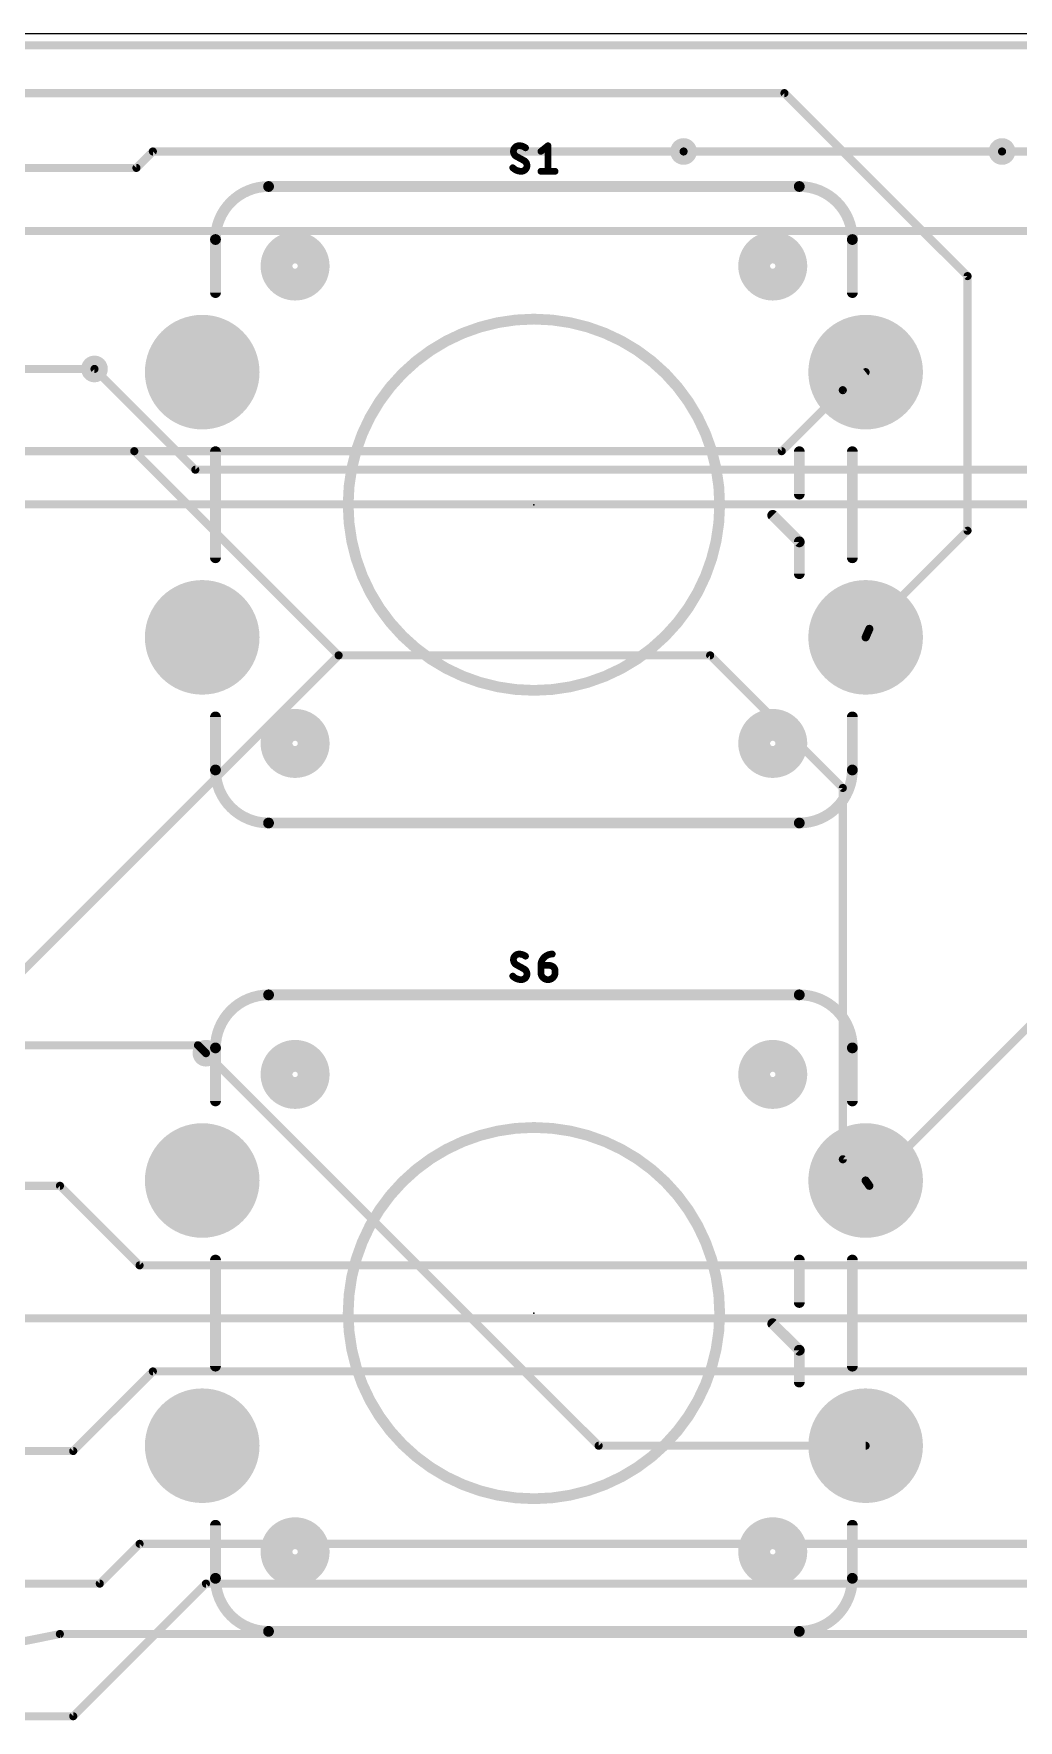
# Model space of a CAD drawing. Extents: x -3 to 125, y 0 to 62.
# Drawn here: x 33.76 to 52.31, y 30.42 to 62.22 of the extents above; entities that cross this region are included whole.
import ezdxf

# ---------------------------------------------------------------- set-up
doc = ezdxf.new("R2010")
doc.units = 0
for name, color, linetype in [('1', 12, 'CONTINUOUS'), ('16', 132, 'CONTINUOUS'), ('17', 122, 'CONTINUOUS'), ('18', 122, 'CONTINUOUS'), ('20', 31, 'CONTINUOUS'), ('21', 251, 'CONTINUOUS'), ('23', 53, 'CONTINUOUS'), ('25', 251, 'CONTINUOUS'), ('51', 251, 'CONTINUOUS')]:
    doc.layers.add(name, color=color, linetype=linetype)

# ---------------------------------------------------------------- blocks, each defined once
blk = doc.blocks.new('ROUNDP')
at = {"const_width": 0.5}
blk.add_lwpolyline([(0, -0.25, 1), (0, 0.25, 1), (0, -0.25)], format="xyb", dxfattribs=at)
blk = doc.blocks.new('ROUNDV')
at = {"const_width": 0.5}
blk.add_lwpolyline([(0, -0.25, 1), (0, 0.25, 1), (0, -0.25)], format="xyb", dxfattribs=at)

msp = doc.modelspace()

# ---------------------------------------------------------------- linework, layer by layer
at = {"layer": '1', "const_width": 0.1524}
for points in [[(124, 62), (0, 62)], [(46, 60), (52, 60)], [(74.5, 58.5), (29.7, 58.5)], [(36.8, 54), (34.9, 55.9)], [(62.5, 54), (36.8, 54)], [(60.4, 53.35), (29.85, 53.35)], [(36.85, 43.15), (29.15, 43.15)], [(37, 43), (36.85, 43.15)], [(34.25, 40.5), (29.15, 40.5)], [(35.75, 39), (34.25, 40.5)], [(62.5, 39), (35.75, 39)], [(112.65, 38), (28.5, 38)], [(36, 37), (34.5, 35.5)], [(80.8, 37), (36, 37)], [(34.5, 35.5), (29.5, 35.5)], [(35.75, 33.75), (35, 33)], [(97.11, 33.75), (35.75, 33.75)], [(35, 33), (29.5, 33)], [(37, 33), (34.5, 30.5)], [(115.5, 33), (37, 33)], [(34.5, 30.5), (26.1, 30.5)]]:
    msp.add_lwpolyline(points, dxfattribs=at)
at = {"layer": '1', "const_width": 0.0762}
for points in [[(46, 60.0381, 1), (46, 59.9619)], [(52, 59.9619, 1), (52, 60.0381)], [(34.9269, 55.9269, 1), (34.8731, 55.8731)], [(36.8, 54.0381, 1), (36.8, 53.9619)], [(36.7731, 53.9731, 1), (36.8269, 54.0269)], [(36.8769, 43.1769, 1), (36.8231, 43.1231)], [(36.85, 43.1119, 1), (36.85, 43.1881)], [(36.9731, 42.9731, 1), (37.0269, 43.0269)], [(34.2769, 40.5269, 1), (34.2231, 40.4731)], [(34.25, 40.4619, 1), (34.25, 40.5381)], [(35.75, 39.0381, 1), (35.75, 38.9619)], [(35.7231, 38.9731, 1), (35.7769, 39.0269)], [(36, 37.0381, 1), (36, 36.9619)], [(36.0269, 36.9731, 1), (35.9731, 37.0269)], [(34.4731, 35.5269, 1), (34.5269, 35.4731)], [(34.5, 35.4619, 1), (34.5, 35.5381)], [(35.75, 33.7881, 1), (35.75, 33.7119)], [(35.7769, 33.7231, 1), (35.7231, 33.7769)], [(35, 32.9619, 1), (35, 33.0381)], [(37, 33.0381, 1), (37, 32.9619)], [(37.0269, 32.9731, 1), (36.9731, 33.0269)], [(34.9731, 33.0269, 1), (35.0269, 32.9731)], [(34.4731, 30.5269, 1), (34.5269, 30.4731)], [(34.5, 30.4619, 1), (34.5, 30.5381)]]:
    msp.add_lwpolyline(points, format="xyb", dxfattribs=at)
at = {"layer": '16', "const_width": 0.1524}
for points in [[(125, 62), (0, 62)], [(47.9, 61.1), (14.11, 61.1)], [(51.35, 57.65), (47.9, 61.1)], [(36, 60), (35.69, 59.69)], [(36, 60), (46, 60)], [(82, 60), (52, 60)], [(30.48, 59.69), (35.69, 59.69)], [(51.35, 52.85), (51.35, 57.65)], [(34.9, 55.9), (29.9, 55.9)], [(49, 55.5), (49.43, 55.84)], [(49, 55.5), (47.85, 54.35)], [(49.5, 40.5), (64.5, 55.5)], [(35.65, 54.35), (30.5273, 54.35)], [(47.85, 54.35), (35.65, 54.35)], [(35.65, 54.35), (39.5, 50.5)], [(49.5, 51), (51.35, 52.85)], [(49.5, 51), (49.43, 50.84)], [(30.5, 41.5), (39.5, 50.5)], [(39.5, 50.5), (46.5, 50.5)], [(46.5, 50.5), (49, 48)], [(49, 48), (49, 41)], [(44.4, 35.6), (37, 43)], [(49, 41), (49.43, 40.6)], [(49.5, 40.5), (49.43, 40.6)], [(49.43, 35.6), (44.4, 35.6)], [(34.248, 32.05), (32.264, 31.65)], [(34.248, 32.05), (65.248, 32.05)]]:
    msp.add_lwpolyline(points, dxfattribs=at)
at = {"layer": '16', "const_width": 0.0762}
for points in [[(47.9269, 61.1269, 1), (47.8731, 61.0731)], [(47.9, 61.0619, 1), (47.9, 61.1381)], [(36, 60.0381, 1), (36, 59.9619)], [(36.0269, 59.9731, 1), (35.9731, 60.0269)], [(46, 59.9619, 1), (46, 60.0381)], [(52, 60.0381, 1), (52, 59.9619)], [(35.6631, 59.7169, 1), (35.7169, 59.6631)], [(35.69, 59.6519, 1), (35.69, 59.7281)], [(51.3881, 57.65, 1), (51.3119, 57.65)], [(51.3231, 57.6231, 1), (51.3769, 57.6769)], [(34.9, 55.8619, 1), (34.9, 55.9381)], [(49.4536, 55.8101, 1), (49.4064, 55.8699)], [(48.9764, 55.5299, 1), (49.0236, 55.4701)], [(49.0269, 55.4731, 1), (48.9731, 55.5269)], [(35.65, 54.3881, 1), (35.65, 54.3119)], [(35.6769, 54.3769, 1), (35.6231, 54.3231)], [(35.65, 54.3119, 1), (35.65, 54.3881)], [(47.8231, 54.3769, 1), (47.8769, 54.3231)], [(47.85, 54.3119, 1), (47.85, 54.3881)], [(51.3119, 52.85, 1), (51.3881, 52.85)], [(51.3769, 52.8231, 1), (51.3231, 52.8769)], [(49.3951, 50.8553, 1), (49.4649, 50.8247)], [(49.4731, 51.0269, 1), (49.5269, 50.9731)], [(49.5349, 50.9847, 1), (49.4651, 51.0153)], [(39.5, 50.5381, 1), (39.5, 50.4619)], [(39.5269, 50.4731, 1), (39.4731, 50.5269)], [(39.4731, 50.4731, 1), (39.5269, 50.5269)], [(46.5269, 50.5269, 1), (46.4731, 50.4731)], [(46.5, 50.4619, 1), (46.5, 50.5381)], [(49.0381, 48, 1), (48.9619, 48)], [(48.9731, 47.9731, 1), (49.0269, 48.0269)], [(37.0269, 43.0269, 1), (36.9731, 42.9731)], [(49.026, 41.0279, 1), (48.974, 40.9721)], [(48.9619, 41, 1), (49.0381, 41)], [(49.4612, 40.6218, 1), (49.3988, 40.5782)], [(49.404, 40.5721, 1), (49.456, 40.6279)], [(49.4731, 40.5269, 1), (49.5269, 40.4731)], [(49.4688, 40.4782, 1), (49.5312, 40.5218)], [(44.4, 35.6381, 1), (44.4, 35.5619)], [(44.3731, 35.5731, 1), (44.4269, 35.6269)], [(49.43, 35.5619, 1), (49.43, 35.6381)], [(34.248, 32.0881, 1), (34.248, 32.0119)], [(34.2555, 32.0127, 1), (34.2405, 32.0873)]]:
    msp.add_lwpolyline(points, format="xyb", dxfattribs=at)
at = {"layer": '20'}
msp.add_line((124.46, 62.22), (0, 62.22), dxfattribs=at)
at = {"layer": '21'}
for points, const_width in [([(38.18, 59.34, 0.4142), (37.18, 58.34)], 0.2032), ([(38.18, 59.3908, 1), (38.18, 59.2892)], 0.1016), ([(38.18, 59.2892, 1), (38.18, 59.3908)], 0.1016), ([(49.18, 58.34, 0.4142), (48.18, 59.34)], 0.2032), ([(48.18, 59.3908, 1), (48.18, 59.2892)], 0.1016), ([(48.18, 59.2892, 1), (48.18, 59.3908)], 0.1016), ([(37.2308, 58.34, 1), (37.1292, 58.34)], 0.1016), ([(37.1292, 58.34, 1), (37.2308, 58.34)], 0.1016), ([(38.68, 57.54, 1), (38.68, 58.14, 1), (38.68, 57.54)], 0.7), ([(47.68, 57.54, 1), (47.68, 58.14, 1), (47.68, 57.54)], 0.7), ([(49.2308, 58.34, 1), (49.1292, 58.34)], 0.1016), ([(49.1292, 58.34, 1), (49.2308, 58.34)], 0.1016), ([(37.1292, 57.34, 1), (37.2308, 57.34)], 0.1016), ([(49.1292, 57.34, 1), (49.2308, 57.34)], 0.1016), ([(43.18, 49.84, 1), (43.18, 56.84, 1), (43.18, 49.84)], 0.2032), ([(37.2308, 54.34, 1), (37.1292, 54.34)], 0.1016), ([(49.2308, 54.34, 1), (49.1292, 54.34)], 0.1016), ([(37.1292, 52.34, 1), (37.2308, 52.34)], 0.1016), ([(49.1292, 52.34, 1), (49.2308, 52.34)], 0.1016), ([(37.2308, 49.34, 1), (37.1292, 49.34)], 0.1016), ([(38.68, 48.54, 1), (38.68, 49.14, 1), (38.68, 48.54)], 0.7), ([(47.68, 48.54, 1), (47.68, 49.14, 1), (47.68, 48.54)], 0.7), ([(49.2308, 49.34, 1), (49.1292, 49.34)], 0.1016), ([(37.18, 48.34, 0.4142), (38.18, 47.34)], 0.2032), ([(37.2308, 48.34, 1), (37.1292, 48.34)], 0.1016), ([(37.1292, 48.34, 1), (37.2308, 48.34)], 0.1016), ([(48.18, 47.34, 0.4142), (49.18, 48.34)], 0.2032), ([(49.2308, 48.34, 1), (49.1292, 48.34)], 0.1016), ([(49.1292, 48.34, 1), (49.2308, 48.34)], 0.1016), ([(38.18, 47.3908, 1), (38.18, 47.2892)], 0.1016), ([(38.18, 47.2892, 1), (38.18, 47.3908)], 0.1016), ([(48.18, 47.3908, 1), (48.18, 47.2892)], 0.1016), ([(48.18, 47.2892, 1), (48.18, 47.3908)], 0.1016), ([(38.18, 44.1, 0.4142), (37.18, 43.1)], 0.2032), ([(38.18, 44.1508, 1), (38.18, 44.0492)], 0.1016), ([(38.18, 44.0492, 1), (38.18, 44.1508)], 0.1016), ([(49.18, 43.1, 0.4142), (48.18, 44.1)], 0.2032), ([(48.18, 44.1508, 1), (48.18, 44.0492)], 0.1016), ([(48.18, 44.0492, 1), (48.18, 44.1508)], 0.1016), ([(38.68, 42.3, 1), (38.68, 42.9, 1), (38.68, 42.3)], 0.7), ([(47.68, 42.3, 1), (47.68, 42.9, 1), (47.68, 42.3)], 0.7), ([(37.2308, 43.1, 1), (37.1292, 43.1)], 0.1016), ([(37.1292, 43.1, 1), (37.2308, 43.1)], 0.1016), ([(49.2308, 43.1, 1), (49.1292, 43.1)], 0.1016), ([(49.1292, 43.1, 1), (49.2308, 43.1)], 0.1016), ([(37.1292, 42.1, 1), (37.2308, 42.1)], 0.1016), ([(49.1292, 42.1, 1), (49.2308, 42.1)], 0.1016), ([(43.18, 34.6, 1), (43.18, 41.6, 1), (43.18, 34.6)], 0.2032), ([(37.2308, 39.1, 1), (37.1292, 39.1)], 0.1016), ([(49.2308, 39.1, 1), (49.1292, 39.1)], 0.1016), ([(37.1292, 37.1, 1), (37.2308, 37.1)], 0.1016), ([(49.1292, 37.1, 1), (49.2308, 37.1)], 0.1016), ([(37.2308, 34.1, 1), (37.1292, 34.1)], 0.1016), ([(38.68, 33.3, 1), (38.68, 33.9, 1), (38.68, 33.3)], 0.7), ([(47.68, 33.3, 1), (47.68, 33.9, 1), (47.68, 33.3)], 0.7), ([(49.2308, 34.1, 1), (49.1292, 34.1)], 0.1016), ([(37.18, 33.1, 0.4142), (38.18, 32.1)], 0.2032), ([(37.2308, 33.1, 1), (37.1292, 33.1)], 0.1016), ([(37.1292, 33.1, 1), (37.2308, 33.1)], 0.1016), ([(48.18, 32.1, 0.4142), (49.18, 33.1)], 0.2032), ([(49.2308, 33.1, 1), (49.1292, 33.1)], 0.1016), ([(49.1292, 33.1, 1), (49.2308, 33.1)], 0.1016), ([(38.18, 32.1508, 1), (38.18, 32.0492)], 0.1016), ([(38.18, 32.0492, 1), (38.18, 32.1508)], 0.1016), ([(48.18, 32.1508, 1), (48.18, 32.0492)], 0.1016), ([(48.18, 32.0492, 1), (48.18, 32.1508)], 0.1016)]:
    msp.add_lwpolyline(points, format="xyb", dxfattribs=dict(at, const_width=const_width))
at = {"layer": '21', "const_width": 0.2032}
for points in [[(38.18, 59.34), (48.18, 59.34)], [(37.18, 57.34), (37.18, 58.34)], [(49.18, 58.34), (49.18, 57.34)], [(37.18, 52.34), (37.18, 54.34)], [(49.18, 54.34), (49.18, 52.34)], [(37.18, 48.34), (37.18, 49.34)], [(49.18, 49.34), (49.18, 48.34)], [(48.18, 47.34), (38.18, 47.34)], [(38.18, 44.1), (48.18, 44.1)], [(37.18, 42.1), (37.18, 43.1)], [(49.18, 43.1), (49.18, 42.1)], [(37.18, 37.1), (37.18, 39.1)], [(49.18, 39.1), (49.18, 37.1)], [(37.18, 33.1), (37.18, 34.1)], [(49.18, 34.1), (49.18, 33.1)], [(48.18, 32.1), (38.18, 32.1)]]:
    msp.add_lwpolyline(points, dxfattribs=at)
at = {"layer": '23'}
for p in [(43.18, 53.34), (43.18, 38.1)]:
    msp.add_point(p, dxfattribs=at)
at = {"layer": '25'}
for points, const_width in [([(42.9014, 60.1091, 0.4142), (42.7942, 60.0019)], 0.127), ([(43.0221, 60.0689, 0.1623), (42.9014, 60.1091)], 0.127), ([(42.9014, 60.1408, 1), (42.9014, 60.0774)], 0.0635), ([(42.9014, 60.0773, 1), (42.9014, 60.1408)], 0.0635), ([(43.003, 60.0435, 1), (43.0411, 60.0943)], 0.0635), ([(43.4769, 60.1091, 1), (43.4134, 60.1091)], 0.0635), ([(43.465, 60.0843, 1), (43.4253, 60.1339)], 0.0635), ([(42.8259, 60.0019, 1), (42.7624, 60.0019)], 0.0635), ([(42.7624, 60.0019, 1), (42.8259, 60.0019)], 0.0635), ([(42.7942, 60.0019, 0.2656), (42.8478, 59.908)], 0.127), ([(42.863, 59.9359, 1), (42.8326, 59.8801)], 0.0635), ([(42.8317, 59.8807, 1), (42.8639, 59.9354)], 0.0635), ([(42.9416, 59.6265, 0.4142), (43.0489, 59.7337)], 0.127), ([(43.0114, 59.8549, 1), (42.9791, 59.8002)], 0.0635), ([(43.0489, 59.7337, 0.2656), (42.9953, 59.8276)], 0.127), ([(42.9801, 59.7997, 1), (43.0105, 59.8555)], 0.0635), ([(43.0806, 59.7337, 1), (43.0171, 59.7337)], 0.0635), ([(43.2913, 60.0266, 1), (43.331, 59.9771)], 0.0635), ([(42.7808, 59.6935, 0.2), (42.9416, 59.6265)], 0.127), ([(42.8033, 59.7159, 1), (42.7582, 59.6712)], 0.0635), ([(42.9416, 59.6583, 1), (42.9416, 59.5947)], 0.0635), ([(42.9416, 59.5948, 1), (42.9416, 59.6582)], 0.0635), ([(43.0171, 59.7337, 1), (43.0806, 59.7337)], 0.0635), ([(43.3111, 59.6583, 1), (43.3111, 59.5947)], 0.0635), ([(43.4134, 59.6265, 1), (43.4769, 59.6265)], 0.0635), ([(43.5792, 59.5947, 1), (43.5792, 59.6583)], 0.0635), ([(42.9014, 44.8691, 0.4142), (42.7942, 44.7619)], 0.127), ([(43.0221, 44.8289, 0.1623), (42.9014, 44.8691)], 0.127), ([(42.9014, 44.9008, 1), (42.9014, 44.8374)], 0.0635), ([(42.9014, 44.8373, 1), (42.9014, 44.9008)], 0.0635), ([(43.003, 44.8035, 1), (43.0411, 44.8543)], 0.0635), ([(43.5256, 44.8691, 0.4142), (43.3111, 44.6546)], 0.127), ([(43.5256, 44.8374, 1), (43.5256, 44.9008)], 0.0635), ([(42.7808, 44.4535, 0.2), (42.9416, 44.3865)], 0.127), ([(42.8033, 44.4759, 1), (42.7582, 44.4312)], 0.0635), ([(42.8259, 44.7619, 1), (42.7624, 44.7619)], 0.0635), ([(42.7624, 44.7619, 1), (42.8259, 44.7619)], 0.0635), ([(42.7942, 44.7619, 0.2656), (42.8478, 44.668)], 0.127), ([(42.863, 44.6959, 1), (42.8326, 44.6401)], 0.0635), ([(42.8317, 44.6407, 1), (42.8639, 44.6954)], 0.0635), ([(42.9416, 44.3865, 0.4142), (43.0489, 44.4937)], 0.127), ([(43.0114, 44.6149, 1), (42.9791, 44.5602)], 0.0635), ([(43.0489, 44.4937, 0.2656), (42.9953, 44.5876)], 0.127), ([(42.9801, 44.5597, 1), (43.0105, 44.6155)], 0.0635), ([(43.0806, 44.4937, 1), (43.0171, 44.4937)], 0.0635), ([(43.0171, 44.4937, 1), (43.0806, 44.4937)], 0.0635), ([(43.3111, 44.6864, 1), (43.3111, 44.6229)], 0.0635), ([(43.3429, 44.6546, 1), (43.2794, 44.6546)], 0.0635), ([(43.2794, 44.6546, 1), (43.3429, 44.6546)], 0.0635), ([(43.3111, 44.5206, 1), (43.5792, 44.5206)], 0.127), ([(43.3429, 44.5206, 1), (43.2794, 44.5206)], 0.0635), ([(43.2794, 44.5206, 1), (43.3429, 44.5206)], 0.0635), ([(43.472, 44.6864, 1), (43.472, 44.6229)], 0.0635), ([(43.5792, 44.5474, 0.4142), (43.472, 44.6546)], 0.127), ([(43.472, 44.6229, 1), (43.472, 44.6864)], 0.0635), ([(43.611, 44.5474, 1), (43.5475, 44.5474)], 0.0635), ([(43.611, 44.5206, 1), (43.5475, 44.5206)], 0.0635), ([(43.5475, 44.5474, 1), (43.611, 44.5474)], 0.0635), ([(43.5475, 44.5206, 1), (43.611, 44.5206)], 0.0635), ([(42.9416, 44.4183, 1), (42.9416, 44.3548)], 0.0635), ([(42.9416, 44.3548, 1), (42.9416, 44.4182)], 0.0635)]:
    msp.add_lwpolyline(points, format="xyb", dxfattribs=dict(at, const_width=const_width))
at = {"layer": '25', "const_width": 0.127}
for points in [[(43.3111, 60.0019), (43.4452, 60.1091)], [(43.4452, 60.1091), (43.4452, 59.6265)], [(42.9953, 59.8276), (42.8478, 59.908)], [(43.3111, 59.6265), (43.5792, 59.6265)], [(42.9953, 44.5876), (42.8478, 44.668)], [(43.3111, 44.6546), (43.472, 44.6546)], [(43.3111, 44.5206), (43.3111, 44.6546)], [(43.5792, 44.5474), (43.5792, 44.5206)]]:
    msp.add_lwpolyline(points, dxfattribs=at)
at = {"layer": '51', "const_width": 0.2032}
for points in [[(48.18, 53.54), (48.18, 54.34)], [(48.18, 52.64), (47.68, 53.14)], [(48.18, 52.04), (48.18, 52.64)], [(48.18, 38.3), (48.18, 39.1)], [(48.18, 37.4), (47.68, 37.9)], [(48.18, 36.8), (48.18, 37.4)]]:
    msp.add_lwpolyline(points, dxfattribs=at)
at = {"layer": '51', "const_width": 0.1016}
for points in [[(48.2308, 54.34, 1), (48.1292, 54.34)], [(48.1292, 53.54, 1), (48.2308, 53.54)], [(47.7159, 53.1759, 1), (47.6441, 53.1041)], [(48.2308, 52.64, 1), (48.1292, 52.64)], [(48.1441, 52.6041, 1), (48.2159, 52.6759)], [(48.1292, 52.04, 1), (48.2308, 52.04)], [(48.2308, 39.1, 1), (48.1292, 39.1)], [(48.1292, 38.3, 1), (48.2308, 38.3)], [(47.7159, 37.9359, 1), (47.6441, 37.8641)], [(48.2308, 37.4, 1), (48.1292, 37.4)], [(48.1441, 37.3641, 1), (48.2159, 37.4359)], [(48.1292, 36.8, 1), (48.2308, 36.8)]]:
    msp.add_lwpolyline(points, format="xyb", dxfattribs=at)

# ---------------------------------------------------------------- block references
at = {"layer": '17', "xscale": 2.16, "yscale": 2.16}
for p in [(36.93, 55.84), (36.93, 55.84), (49.43, 55.84), (49.43, 55.84), (36.93, 50.84), (36.93, 50.84), (49.43, 50.84), (49.43, 50.84), (36.93, 40.6), (36.93, 40.6), (49.43, 40.6), (49.43, 40.6), (36.93, 35.6), (36.93, 35.6), (49.43, 35.6), (49.43, 35.6)]:
    msp.add_blockref('ROUNDP', p, dxfattribs=at)
at = {"layer": '18', "xscale": 0.5024, "yscale": 0.5024}
for p in [(46, 60), (46, 60), (52, 60), (52, 60), (34.9, 55.9), (34.9, 55.9), (37, 43), (37, 43)]:
    msp.add_blockref('ROUNDV', p, dxfattribs=at)

doc.saveas('drawing.dxf')
